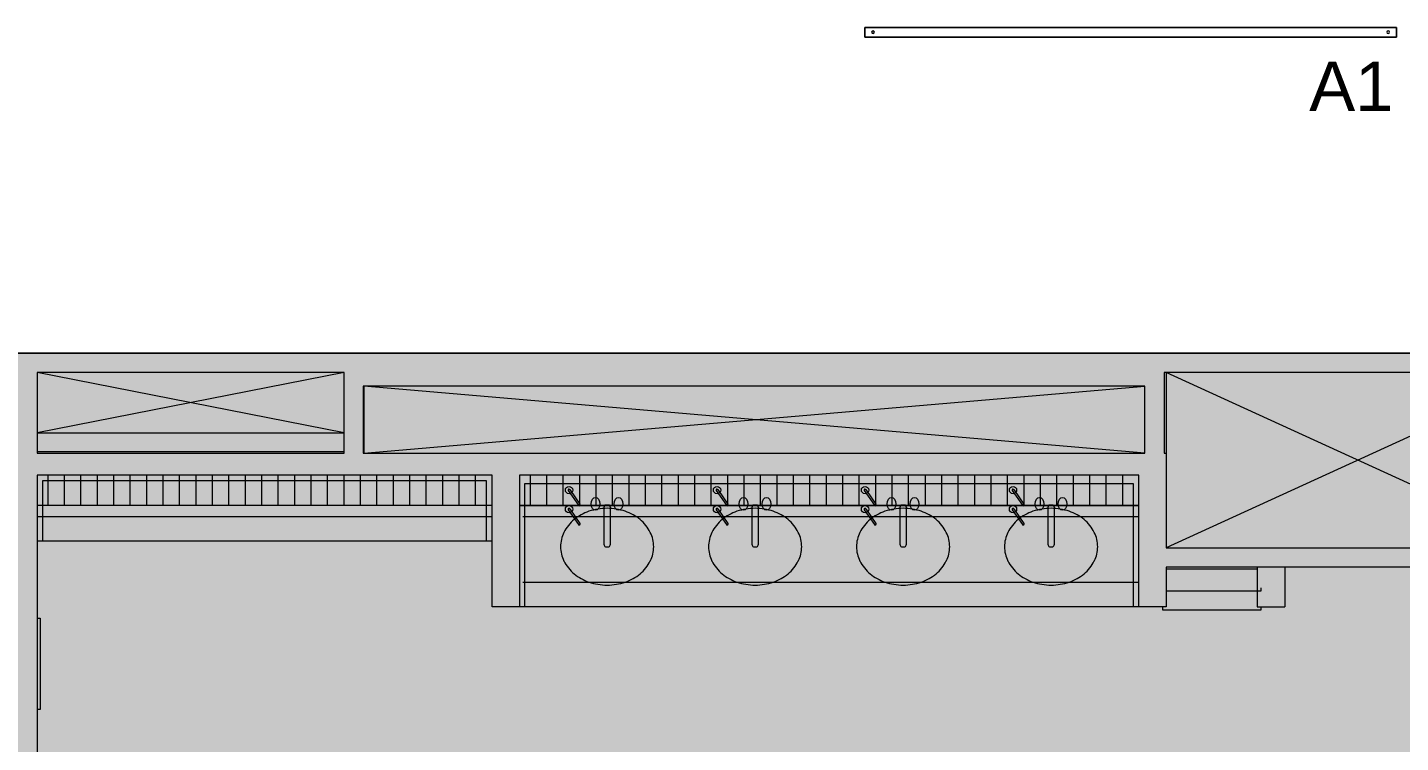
# Model space of a CAD drawing. Header units: inches. Extents: x 456 to 2535, y -5 to 2107.
# Drawn here: x 1040.2 to 1290.7, y 1167 to 1297.4 of the extents above; entities that cross this region are included whole.
import ezdxf

# ---------------------------------------------------------------- set-up
doc = ezdxf.new("R2010")
doc.units = ezdxf.units.IN
doc.header["$MEASUREMENT"] = 0
for name, color, linetype, lineweight in [('A-DETL', 90, 'Continuous', 9), ('A-DETL-GENF', 92, 'Continuous', 9), ('A-WALL', 113, 'Continuous', 13), ('A-WALL-PATT', 111, 'Continuous', 13), ('CORE', 7, 'Continuous', 9), ('E-LITE-EQPM', 33, 'Continuous', 9), ('E-LITE-EQPM-IDEN', 33, 'Continuous', 9), ('I-WALL', 2, 'Continuous', 13), ('Victor Bldg - 9th Floor_LINK_dwg', 8, 'Continuous', 9)]:
    doc.layers.add(name, color=color, linetype=linetype, lineweight=lineweight)
doc.styles.add('Arial', font='arial.ttf', dxfattribs={"height": 9})

# ---------------------------------------------------------------- blocks, each defined once
blk = doc.blocks.new('Victor Bldg - 9th Floor_LINK_dwg_AH13F-7798808-REFLECTED CEILING PLAN')
at = {"layer": 'CORE'}
for p, q in [((1146.29, 1210.31), (1145.72, 1210.31)), ((1145.42, 1209.86), (1145.42, 1203.17)), ((1146.59, 1203.17), (1146.59, 1209.86)), ((1145.72, 1202.72), (1146.29, 1202.72))]:
    blk.add_line(p, q, dxfattribs=at)
for centre in [(1143.88, 1210.53), (1148.08, 1210.53)]:
    blk.add_ellipse(centre, major_axis=(0, 1.17), ratio=0.666667, dxfattribs=at)
for centre, start_param, end_param in [((1145.72, 1209.86), 0, 1.570796), ((1146.29, 1209.86), 4.712389, 6.283185), ((1145.72, 1203.17), 1.570796, 3.141593), ((1146.29, 1203.17), 3.141593, 4.712389)]:
    blk.add_ellipse(centre, major_axis=(0, 0.45), ratio=0.666667, start_param=start_param, end_param=end_param, dxfattribs=at)
blk = doc.blocks.new('Victor Bldg - 9th Floor_LINK_dwg_AH13F-7798809-REFLECTED CEILING PLAN')
at = {"layer": 'CORE'}
for p, q in [((1173.29, 1210.31), (1172.72, 1210.31)), ((1172.42, 1209.86), (1172.42, 1203.17)), ((1173.59, 1203.17), (1173.59, 1209.86)), ((1172.72, 1202.72), (1173.29, 1202.72))]:
    blk.add_line(p, q, dxfattribs=at)
for centre in [(1170.88, 1210.53), (1175.08, 1210.53)]:
    blk.add_ellipse(centre, major_axis=(0, 1.17), ratio=0.666667, dxfattribs=at)
for centre, start_param, end_param in [((1172.72, 1209.86), 0, 1.570796), ((1173.29, 1209.86), 4.712389, 6.283185), ((1172.72, 1203.17), 1.570796, 3.141593), ((1173.29, 1203.17), 3.141593, 4.712389)]:
    blk.add_ellipse(centre, major_axis=(0, 0.45), ratio=0.666667, start_param=start_param, end_param=end_param, dxfattribs=at)
blk = doc.blocks.new('Victor Bldg - 9th Floor_LINK_dwg_AH13F-7798810-REFLECTED CEILING PLAN')
at = {"layer": 'CORE'}
for p, q in [((1227.29, 1210.31), (1226.72, 1210.31)), ((1226.42, 1209.86), (1226.42, 1203.17)), ((1227.59, 1203.17), (1227.59, 1209.86)), ((1226.72, 1202.72), (1227.29, 1202.72))]:
    blk.add_line(p, q, dxfattribs=at)
for centre in [(1224.88, 1210.53), (1229.08, 1210.53)]:
    blk.add_ellipse(centre, major_axis=(0, 1.17), ratio=0.666667, dxfattribs=at)
for centre, start_param, end_param in [((1226.72, 1209.86), 0, 1.570796), ((1227.29, 1209.86), 4.712389, 6.283185), ((1226.72, 1203.17), 1.570796, 3.141593), ((1227.29, 1203.17), 3.141593, 4.712389)]:
    blk.add_ellipse(centre, major_axis=(0, 0.45), ratio=0.666667, start_param=start_param, end_param=end_param, dxfattribs=at)
blk = doc.blocks.new('Victor Bldg - 9th Floor_LINK_dwg_AH13F-7798811-REFLECTED CEILING PLAN')
at = {"layer": 'CORE'}
for p, q in [((1200.29, 1210.31), (1199.72, 1210.31)), ((1199.42, 1209.86), (1199.42, 1203.17)), ((1200.59, 1203.17), (1200.59, 1209.86)), ((1199.72, 1202.72), (1200.29, 1202.72))]:
    blk.add_line(p, q, dxfattribs=at)
for centre in [(1197.88, 1210.53), (1202.08, 1210.53)]:
    blk.add_ellipse(centre, major_axis=(0, 1.17), ratio=0.666667, dxfattribs=at)
for centre, start_param, end_param in [((1199.72, 1209.86), 0, 1.570796), ((1200.29, 1209.86), 4.712389, 6.283185), ((1199.72, 1203.17), 1.570796, 3.141593), ((1200.29, 1203.17), 3.141593, 4.712389)]:
    blk.add_ellipse(centre, major_axis=(0, 0.45), ratio=0.666667, start_param=start_param, end_param=end_param, dxfattribs=at)
blk = doc.blocks.new('Victor Bldg - 9th Floor_LINK_dwg-6972240-REFLECTED CEILING PLAN')
at = {"layer": 'CORE'}
for p, q in [((1098, 1234.5), (1042, 1223.5)), ((1318, 1234.5), (1248, 1202.5)), ((1248, 1234.5), (1248, 1219.75)), ((1318, 1202.5), (1248, 1234.5)), ((1101.63, 1232), (1101.63, 1219.75)), ((1244.13, 1219.77), (1101.63, 1232)), ((1101.63, 1219.75), (1244.13, 1231.98)), ((1098, 1220), (1042, 1220)), ((1044, 1210.25), (1044, 1215.75)), ((1047, 1210.25), (1047, 1215.75)), ((1050, 1210.25), (1050, 1215.75)), ((1053, 1210.25), (1053, 1215.75)), ((1056, 1210.25), (1056, 1215.75)), ((1059, 1210.25), (1059, 1215.75)), ((1062, 1210.25), (1062, 1215.75)), ((1065, 1210.25), (1065, 1215.75)), ((1068, 1210.25), (1068, 1215.75)), ((1071, 1210.25), (1071, 1215.75)), ((1074, 1210.25), (1074, 1215.75)), ((1077, 1210.25), (1077, 1215.75)), ((1080, 1210.25), (1080, 1215.75)), ((1083, 1210.25), (1083, 1215.75)), ((1086, 1210.25), (1086, 1215.75)), ((1089, 1210.25), (1089, 1215.75)), ((1092, 1210.25), (1092, 1215.75)), ((1095, 1210.25), (1095, 1215.75)), ((1098, 1210.25), (1098, 1215.75)), ((1101, 1210.25), (1101, 1215.75)), ((1104, 1210.25), (1104, 1215.75)), ((1107, 1210.25), (1107, 1215.75)), ((1110, 1210.25), (1110, 1215.75)), ((1113, 1210.25), (1113, 1215.75)), ((1116, 1210.25), (1116, 1215.75)), ((1119, 1210.25), (1119, 1215.75)), ((1122, 1210.25), (1122, 1215.75)), ((1132, 1210.25), (1132, 1215.75)), ((1135, 1210.25), (1135, 1215.75)), ((1138, 1210.25), (1138, 1215.75)), ((1141, 1210.25), (1141, 1215.75)), ((1144, 1210.25), (1144, 1215.75)), ((1147, 1210.25), (1147, 1215.75)), ((1150, 1210.25), (1150, 1215.75)), ((1153, 1210.25), (1153, 1215.75)), ((1156, 1210.25), (1156, 1215.75)), ((1159, 1210.25), (1159, 1215.75)), ((1162, 1210.25), (1162, 1215.75)), ((1165, 1210.25), (1165, 1215.75)), ((1168, 1210.25), (1168, 1215.75)), ((1171, 1210.25), (1171, 1215.75)), ((1174, 1210.25), (1174, 1215.75)), ((1177, 1210.25), (1177, 1215.75)), ((1180, 1210.25), (1180, 1215.75)), ((1183, 1210.25), (1183, 1215.75)), ((1186, 1210.25), (1186, 1215.75)), ((1189, 1210.25), (1189, 1215.75)), ((1192, 1210.25), (1192, 1215.75)), ((1195, 1210.25), (1195, 1215.75)), ((1198, 1210.25), (1198, 1215.75)), ((1201, 1210.25), (1201, 1215.75)), ((1204.06, 1210.25), (1204.06, 1215.75)), ((1207.06, 1210.25), (1207.06, 1215.75)), ((1210.06, 1210.25), (1210.06, 1215.75)), ((1213.06, 1210.25), (1213.06, 1215.75)), ((1216.06, 1210.25), (1216.06, 1215.75)), ((1219.06, 1210.25), (1219.06, 1215.75)), ((1222.06, 1210.25), (1222.06, 1215.75)), ((1225.06, 1210.25), (1225.06, 1215.75)), ((1228.06, 1210.25), (1228.06, 1215.75)), ((1231.06, 1210.25), (1231.06, 1215.75)), ((1234.06, 1210.25), (1234.06, 1215.75)), ((1237.06, 1210.25), (1237.06, 1215.75)), ((1240.06, 1210.25), (1240.06, 1215.75)), ((1138.92, 1212.97), (1140.76, 1210.29)), ((1139.18, 1213.13), (1141.03, 1210.45)), ((1165.92, 1212.97), (1167.76, 1210.29)), ((1166.18, 1213.13), (1168.03, 1210.45)), ((1192.92, 1212.97), (1194.76, 1210.29)), ((1193.18, 1213.13), (1195.03, 1210.45)), ((1219.92, 1212.97), (1221.76, 1210.29)), ((1220.18, 1213.13), (1222.03, 1210.45)), ((1125, 1210.25), (1042, 1210.25)), ((1042, 1208.25), (1125, 1208.25)), ((1130.63, 1208.25), (1243, 1208.25)), ((1138.92, 1209.47), (1140.76, 1206.79)), ((1139.18, 1209.63), (1141.03, 1206.95)), ((1165.92, 1209.47), (1167.76, 1206.79)), ((1166.18, 1209.63), (1168.03, 1206.95)), ((1192.92, 1209.47), (1194.76, 1206.79)), ((1193.18, 1209.63), (1195.03, 1206.95)), ((1219.92, 1209.47), (1221.76, 1206.79)), ((1220.18, 1209.63), (1222.03, 1206.95)), ((1125, 1203.75), (1042, 1203.75)), ((1264.62, 1199), (1264.62, 1195.25)), ((1269.63, 1199), (1269.63, 1191.75)), ((1130.63, 1196.25), (1243, 1196.25)), ((1243, 1191.75), (1130, 1191.75))]:
    blk.add_line(p, q, dxfattribs=at)
at = {"layer": 'CORE', "flags": 128}
for points in [[(1042, 1223.5), (1098, 1223.5), (1042, 1234.5)], [(1124, 1203.75), (1124, 1214.75), (1043, 1214.75), (1043, 1203.75)], [(1131, 1191.75), (1131, 1214.25), (1242, 1214.25), (1242, 1191.75)], [(1248, 1198.69), (1264.62, 1198.69), (1264.62, 1191.75)], [(1264.62, 1199), (1264.62, 1191.75), (1269.63, 1191.75)], [(1248, 1194.69), (1265.31, 1194.69), (1265.31, 1195.25)], [(1247.31, 1191.75), (1247.31, 1191.19), (1265.31, 1191.19), (1265.31, 1191.75)], [(1042, 1189.69), (1042.56, 1189.69), (1042.56, 1173.07), (1042, 1173.07)]]:
    blk.add_lwpolyline(points, dxfattribs=at)
blk.add_lwpolyline([(1130, 1210.25), (1243, 1210.25)], close=True, dxfattribs=at)
at = {"layer": 'CORE'}
for centre in [(1139.05, 1213.05), (1166.05, 1213.05), (1193.05, 1213.05), (1220.05, 1213.05), (1139.05, 1209.55), (1166.05, 1209.55), (1193.05, 1209.55), (1220.05, 1209.55)]:
    blk.add_circle(centre, 0.667, dxfattribs=at)
for centre, radius, start, end in [((1139.05, 1213.05), 0.167, 11.6829, 236.8423), ((1166.05, 1213.05), 0.167, 11.6829, 236.8423), ((1193.05, 1213.05), 0.167, 11.6829, 236.8423), ((1220.05, 1213.05), 0.167, 11.6829, 236.8423), ((1140.9, 1210.36), 0.167, 192.1914, 57.3508), ((1167.9, 1210.36), 0.167, 192.1914, 57.3508), ((1194.9, 1210.36), 0.167, 192.1914, 57.3508), ((1221.9, 1210.36), 0.167, 192.1914, 57.3508), ((1144.61, 1202.07), 7.26, 129.4725, 153.2988), ((1139.05, 1209.55), 0.167, 11.6829, 236.8423), ((1145.45, 1201.04), 8.59, 108.8354, 129.4725), ((1146, 1199.43), 10.29, 90, 108.8354), ((1146, 1199.43), 10.29, 71.1646, 90), ((1146.55, 1201.04), 8.59, 50.5275, 71.1646), ((1147.39, 1202.07), 7.26, 26.7012, 50.5275), ((1171.61, 1202.07), 7.26, 129.4725, 153.2988), ((1166.05, 1209.55), 0.167, 11.6829, 236.8423), ((1172.45, 1201.04), 8.59, 108.8354, 129.4725), ((1173, 1199.43), 10.29, 90, 108.8354), ((1173, 1199.43), 10.29, 71.1646, 90), ((1173.55, 1201.04), 8.59, 50.5275, 71.1646), ((1174.39, 1202.07), 7.26, 26.7012, 50.5275), ((1198.61, 1202.07), 7.26, 129.4725, 153.2988), ((1193.05, 1209.55), 0.167, 11.6829, 236.8423), ((1199.45, 1201.04), 8.59, 108.8354, 129.4725), ((1200, 1199.43), 10.29, 90, 108.8354), ((1200, 1199.43), 10.29, 71.1646, 90), ((1200.55, 1201.04), 8.59, 50.5275, 71.1646), ((1201.39, 1202.07), 7.26, 26.7012, 50.5275), ((1225.61, 1202.07), 7.26, 129.4725, 153.2988), ((1220.05, 1209.55), 0.167, 11.6829, 236.8423), ((1226.45, 1201.04), 8.59, 108.8354, 129.4725), ((1227, 1199.43), 10.29, 90, 108.8354), ((1227, 1199.43), 10.29, 71.1646, 90), ((1227.55, 1201.04), 8.59, 50.5275, 71.1646), ((1228.39, 1202.07), 7.26, 26.7012, 50.5275), ((1143.3, 1202.72), 5.8, 153.2988, 180), ((1140.9, 1206.86), 0.167, 192.1914, 57.3508), ((1148.7, 1202.72), 5.8, 0, 26.7012), ((1170.3, 1202.72), 5.8, 153.2988, 180), ((1167.9, 1206.86), 0.167, 192.1914, 57.3508), ((1175.7, 1202.72), 5.8, 0, 26.7012), ((1197.3, 1202.72), 5.8, 153.2988, 180), ((1194.9, 1206.86), 0.167, 192.1914, 57.3508), ((1202.7, 1202.72), 5.8, 0, 26.7012), ((1224.3, 1202.72), 5.8, 153.2988, 180), ((1221.9, 1206.86), 0.167, 192.1914, 57.3508), ((1229.7, 1202.72), 5.8, 0, 26.7012), ((1143.3, 1202.72), 5.8, 180, 206.7012), ((1148.7, 1202.72), 5.8, 333.2988, 0), ((1170.3, 1202.72), 5.8, 180, 206.7012), ((1175.7, 1202.72), 5.8, 333.2988, 0), ((1197.3, 1202.72), 5.8, 180, 206.7012), ((1202.7, 1202.72), 5.8, 333.2988, 0), ((1224.3, 1202.72), 5.8, 180, 206.7012), ((1229.7, 1202.72), 5.8, 333.2988, 0), ((1144.61, 1203.38), 7.26, 206.7012, 230.5275), ((1147.39, 1203.38), 7.26, 309.4725, 333.2988), ((1171.61, 1203.38), 7.26, 206.7012, 230.5275), ((1174.39, 1203.38), 7.26, 309.4725, 333.2988), ((1198.61, 1203.38), 7.26, 206.7012, 230.5275), ((1201.39, 1203.38), 7.26, 309.4725, 333.2988), ((1225.61, 1203.38), 7.26, 206.7012, 230.5275), ((1228.39, 1203.38), 7.26, 309.4725, 333.2988), ((1145.45, 1204.4), 8.59, 230.5275, 251.1646), ((1146.55, 1204.4), 8.59, 288.8354, 309.4725), ((1172.45, 1204.4), 8.59, 230.5275, 251.1646), ((1173.55, 1204.4), 8.59, 288.8354, 309.4725), ((1199.45, 1204.4), 8.59, 230.5275, 251.1646), ((1200.55, 1204.4), 8.59, 288.8354, 309.4725), ((1226.45, 1204.4), 8.59, 230.5275, 251.1646), ((1227.55, 1204.4), 8.59, 288.8354, 309.4725), ((1146, 1206.02), 10.29, 251.1646, 270), ((1146, 1206.02), 10.29, 270, 288.8354), ((1173, 1206.02), 10.29, 251.1646, 270), ((1173, 1206.02), 10.29, 270, 288.8354), ((1200, 1206.02), 10.29, 251.1646, 270), ((1200, 1206.02), 10.29, 270, 288.8354), ((1227, 1206.02), 10.29, 251.1646, 270), ((1227, 1206.02), 10.29, 270, 288.8354)]:
    blk.add_arc(centre, radius, start, end, dxfattribs=at)
for name in ['Victor Bldg - 9th Floor_LINK_dwg_AH13F-7798808-REFLECTED CEILING PLAN', 'Victor Bldg - 9th Floor_LINK_dwg_AH13F-7798809-REFLECTED CEILING PLAN', 'Victor Bldg - 9th Floor_LINK_dwg_AH13F-7798811-REFLECTED CEILING PLAN', 'Victor Bldg - 9th Floor_LINK_dwg_AH13F-7798810-REFLECTED CEILING PLAN']:
    blk.add_blockref(name, (0, 0))
blk = doc.blocks.new('L-Pendant-Axis-Sculpt-Direct_Indirect - SCDI-F-8-4584194-REFLECTED CEILING PLAN')
at = {"layer": 'A-DETL-GENF'}
for p, q in [((-48.5, -0.875), (-48.5, 0.875)), ((-48.5, 0.875), (48.5, 0.875)), ((48.5, 0.875), (-48.5, 0.875)), ((-48.5, 0.875), (-48.5, -0.875)), ((48.5, 0.875), (48.5, -0.875)), ((48.5, -0.875), (48.5, 0.875)), ((48.5, -0.875), (-48.5, -0.875)), ((-48.5, -0.875), (48.5, -0.875))]:
    blk.add_line(p, q, dxfattribs=at)
for centre in [(-47, 0), (47, 0)]:
    blk.add_circle(centre, 0.25, dxfattribs=at)

msp = doc.modelspace()

# ---------------------------------------------------------------- hatches: boundary and pattern name
at = {"layer": 'A-DETL-GENF'}
h = msp.add_hatch(color=9, dxfattribs=at)
h.paths.add_polyline_path([(1250.37, 813.06), (1286.62, 813.06), (1286.62, 814.75), (1286.12, 814.75), (1286.12, 816.25), (1286.62, 816.25), (1286.62, 817.75), (1288.12, 817.75), (1288.12, 817), (1290.75, 817), (1290.75, 911), (1058.5, 911), (1058.5, 817), (1248.87, 817), (1248.87, 817.75), (1250.37, 817.75), (1250.37, 816.25), (1250.87, 816.25), (1250.87, 814.75), (1250.37, 814.75)], flags=0)
h.paths.add_polyline_path([(1004.37, 813.06), (1040.62, 813.06), (1040.62, 813.75), (1040.12, 813.75), (1040.12, 815.25), (1040.62, 815.25), (1040.62, 818.38), (1042.12, 818.38), (1042.12, 817.63), (1052.5, 817.63), (1052.5, 912.5), (993, 912.5), (993, 916), (993.12, 916), (993.12, 951.5), (990.5, 951.5), (990.5, 950.75), (989, 950.75), (989, 955.25), (988.5, 955.25), (988.5, 956.75), (989, 956.75), (989, 958.25), (990.5, 958.25), (990.5, 957.5), (993.12, 957.5), (993.12, 1017.13), (996.62, 1017.13), (996.62, 1017), (1016.5, 1017), (1016.5, 1037.5), (1036, 1037.5), (1036, 1234.5), (867.38, 1234.5), (867.38, 957.5), (951.25, 957.5), (951.25, 958.25), (952.75, 958.25), (952.75, 956.75), (953.25, 956.75), (953.25, 955.25), (952.75, 955.25), (952.75, 950.75), (951.25, 950.75), (951.25, 951.5), (907.38, 951.5), (907.38, 817.63), (1002.87, 817.63), (1002.87, 818.38), (1004.37, 818.38), (1004.37, 815.25), (1004.87, 815.25), (1004.87, 813.75), (1004.37, 813.75)], flags=0)
h.paths.add_polyline_path([(1294.25, 817), (1295.88, 817), (1295.88, 853), (1294.25, 853), (1294.25, 817.93)], flags=0)
h.paths.add_polyline_path([(1299.38, 817), (1321.5, 817), (1321.5, 865.13), (1299.38, 865.13), (1299.38, 817.5)], flags=0)
h.paths.add_polyline_path([(1637, 818), (1730.63, 818), (1730.63, 1147.5), (1737.13, 1147.5), (1737.13, 1146.5), (1767.13, 1146.5), (1767.13, 1192.06), (1766.38, 1192.06), (1766.38, 1193.56), (1770.88, 1193.56), (1770.88, 1194.06), (1772.38, 1194.06), (1772.38, 1193.56), (1773.13, 1193.56), (1773.13, 1229.81), (1772.38, 1229.81), (1772.38, 1229.31), (1770.88, 1229.31), (1770.88, 1229.81), (1766.38, 1229.81), (1766.38, 1231.31), (1767.13, 1231.31), (1767.13, 1233.38), (1636.5, 1233.38), (1636.5, 1147.5), (1637, 1147.5), (1637, 1106.5), (1630.5, 1106.5), (1630.5, 1064.5), (1637, 1064.5), (1637, 1001.5), (1630.5, 1001.5), (1630.5, 959.5), (1637, 959.5), (1637, 897.5), (1630.5, 897.5), (1630.5, 855.5), (1637, 855.5), (1637, 820.09)], flags=0)
h.paths.add_polyline_path([(1737.13, 818), (1947.62, 818), (1947.62, 994.5), (1842, 994.5), (1842, 1002.5), (1843.49, 1002.5), (1843.49, 1138.5), (1842, 1138.5), (1842, 1141.5), (1814.75, 1141.5), (1814.75, 1140.75), (1813.25, 1140.75), (1813.25, 1142.25), (1812.75, 1142.25), (1812.75, 1143.75), (1813.25, 1143.75), (1813.25, 1146.5), (1777, 1146.5), (1777, 1143.75), (1777.5, 1143.75), (1777.5, 1142.25), (1777, 1142.25), (1777, 1140.75), (1775.5, 1140.75), (1775.5, 1141.5), (1737.13, 1141.5), (1737.13, 818.35)], flags=0)
h.paths.add_polyline_path([(1977, 818), (1977, 994.5), (1953, 994.5), (1953, 818)], flags=0)
h.paths.add_polyline_path([(1483.9, 826.5), (1485, 826.5), (1485, 855.5), (1491.5, 855.5), (1491.5, 897.5), (1485, 897.5), (1485, 959.5), (1491.5, 959.5), (1491.5, 1001.5), (1485, 1001.5), (1485, 1064.5), (1491.5, 1064.5), (1491.5, 1106.5), (1485, 1106.5), (1485, 1138.5), (1391, 1138.5), (1391, 826.5)], flags=0)
h.paths.add_polyline_path([(1294.25, 856.5), (1295.88, 856.5), (1295.88, 865.13), (1294.25, 865.13)], flags=0)
h.paths.add_polyline_path([(1312.5, 868.63), (1318, 868.63), (1318, 912), (1294.25, 912), (1294.25, 868.63), (1303.96, 868.63)], flags=0)
h.paths.add_polyline_path([(1291.79, 915.5), (1318, 915.5), (1318, 924.12), (1261, 924.12), (1261, 915.5), (1290.75, 915.5)], flags=0)
h.paths.add_polyline_path([(1238.74, 915.5), (1257.5, 915.5), (1257.5, 957), (1213, 957), (1213, 915.5)], flags=0)
h.paths.add_polyline_path([(1108.31, 915.5), (1208, 915.5), (1208, 932.5), (1047.22, 932.5), (1047.22, 916), (1052.5, 916), (1052.5, 915.5), (1058.5, 915.5)], flags=0)
h.paths.add_polyline_path([(996.62, 916), (1023.22, 916), (1023.22, 936.5), (1026.38, 936.5), (1026.38, 1013.5), (996.62, 1013.5), (996.62, 919.8)], flags=0)
h.paths.add_polyline_path([(1303.96, 927.62), (1317.25, 927.62), (1317.25, 928.75), (1318.75, 928.75), (1318.75, 929.25), (1320.25, 929.25), (1320.25, 928.75), (1321.5, 928.75), (1321.5, 965), (1320.25, 965), (1320.25, 964.5), (1318.75, 964.5), (1318.75, 965), (1317.25, 965), (1317.25, 966.5), (1318, 966.5), (1318, 1004.12), (1261, 1004.12), (1261, 1009.12), (1281.5, 1009.12), (1281.5, 1066.12), (1042, 1066.12), (1042, 936.5), (1208, 936.5), (1208, 960.5), (1261, 960.5), (1261, 927.62), (1294.25, 927.62)], flags=0)
h.paths.add_polyline_path([(1029.88, 936.5), (1038.5, 936.5), (1038.5, 1013.5), (1029.88, 1013.5), (1029.88, 951.5)], flags=0)
h.paths.add_polyline_path([(862, 957.5), (862, 1234.5), (838, 1234.5), (838, 1037.5), (853, 1037.5), (853, 1013.5), (838, 1013.5), (838, 957.5)], flags=0)
h.paths.add_polyline_path([(1895.55, 1000.5), (1968.5, 1000.5), (1968.5, 1018.5), (1980, 1018.5), (1980, 1212.5), (1968.5, 1212.5), (1968.5, 1232.5), (1885.86, 1232.5), (1885.86, 1230.87), (1886.61, 1230.87), (1886.61, 1229.37), (1885.11, 1229.37), (1885.11, 1228.87), (1883.61, 1228.87), (1883.61, 1229.37), (1880.43, 1229.37), (1880.43, 1193.38), (1876.13, 1193.38), (1876.13, 1157.5), (1880.36, 1157.5), (1880.36, 1191.62), (1879.61, 1191.62), (1879.61, 1193.12), (1883.61, 1193.12), (1883.61, 1193.62), (1885.11, 1193.62), (1885.11, 1193.12), (1886.61, 1193.12), (1886.61, 1191.62), (1885.86, 1191.62), (1885.86, 1000.5)], flags=0)
h.paths.add_polyline_path([(1876.13, 1002.5), (1876.99, 1002.5), (1876.99, 1138.5), (1848.49, 1138.5), (1848.49, 1002.5)], flags=0)
h.paths.add_polyline_path([(1361.88, 1008.5), (1361.88, 1009.87), (1363.38, 1009.87), (1363.38, 1009.12), (1381.5, 1009.12), (1381.5, 1143.5), (1285, 1143.5), (1285, 1009.12), (1324.13, 1009.12), (1324.13, 1009.87), (1325.63, 1009.87), (1325.63, 1008.5), (1361.38, 1008.5)], flags=0)
h.paths.add_polyline_path([(1281.5, 1070.12), (1281.5, 1080.12), (1042, 1080.12), (1042, 1070.12), (1280.95, 1070.12)], flags=0)
h.paths.add_polyline_path([(1125, 1084.12), (1281.5, 1084.12), (1281.5, 1147), (1318, 1147), (1318, 1149.62), (1317.25, 1149.62), (1317.25, 1151.13), (1319.25, 1151.13), (1319.25, 1151.63), (1320.75, 1151.63), (1320.75, 1151.13), (1322.25, 1151.13), (1322.25, 1149.62), (1321.5, 1149.62), (1321.5, 1147), (1381.5, 1147), (1381.5, 1234.5), (1378.88, 1234.5), (1378.88, 1233.75), (1377.38, 1233.75), (1377.38, 1235.25), (1376.88, 1235.25), (1376.88, 1236.75), (1377.38, 1236.75), (1377.38, 1238), (1341.13, 1238), (1341.13, 1236.75), (1341.63, 1236.75), (1341.63, 1235.25), (1341.13, 1235.25), (1341.13, 1233.75), (1339.63, 1233.75), (1339.63, 1234.5), (1321.5, 1234.5), (1321.5, 1188.88), (1322.25, 1188.88), (1322.25, 1187.38), (1320.75, 1187.38), (1320.75, 1186.88), (1319.25, 1186.88), (1319.25, 1187.38), (1317.25, 1187.38), (1317.25, 1188.88), (1318, 1188.88), (1318, 1199), (1248, 1199), (1248, 1191.75), (1243, 1191.75), (1243, 1215.75), (1130, 1215.75), (1130, 1191.75), (1125, 1191.75), (1125, 1215.75), (1042, 1215.75), (1042, 1084.12), (1101.5, 1084.12)], flags=0)
h.paths.add_polyline_path([(1710.5, 1141), (1657.5, 1141), (1657.5, 1147.5), (1710.5, 1147.5), (1710.5, 1141.5)], flags=0)
h.paths.add_polyline_path([(1848.49, 1146.5), (1880.36, 1146.5), (1880.36, 1154), (1828.63, 1154), (1828.63, 1146.5), (1843.49, 1146.5)], flags=0)
h.paths.add_polyline_path([(1485, 1152), (1485, 1153.5), (1391, 1153.5), (1391, 1152), (1484.16, 1152)], flags=0)
h.paths.add_polyline_path([(1491.5, 1153.5), (1491.69, 1153.5), (1491.69, 1238), (1491.5, 1238), (1491.5, 1159.5)], flags=0)
h.paths.add_polyline_path([(1488.38, 1165.5), (1488.38, 1234.5), (1452.88, 1234.5), (1452.88, 1233.75), (1451.38, 1233.75), (1451.38, 1235.25), (1450.88, 1235.25), (1450.88, 1236.75), (1451.38, 1236.75), (1451.38, 1238), (1415.13, 1238), (1415.13, 1236.75), (1415.63, 1236.75), (1415.63, 1235.25), (1415.13, 1235.25), (1415.13, 1233.75), (1413.62, 1233.75), (1413.62, 1234.5), (1385, 1234.5), (1385, 1165.5), (1485, 1165.5)], flags=0)
h.paths.add_polyline_path([(1260.84, 1202.5), (1318, 1202.5), (1318, 1234.5), (1247.63, 1234.5), (1247.63, 1219.75), (1248, 1219.75), (1248, 1202.5), (1249.24, 1202.5)], flags=0)
h.paths.add_polyline_path([(1098, 1219.75), (1098, 1234.5), (1042, 1234.5), (1042, 1219.75)], flags=0)
h.paths.add_polyline_path([(1244.13, 1219.75), (1244.13, 1232), (1101.5, 1232), (1101.5, 1219.75), (1243, 1219.75)], flags=0)
at = {"layer": 'A-WALL-PATT', "lineweight": 9}
for points in [[(1042, 1234.5), (1099.75, 1234.5), (1099.75, 1238), (838, 1238), (838, 1234.5), (1036, 1234.5)], [(1245.88, 1232), (1245.88, 1238), (1099.75, 1238), (1099.75, 1232), (1244.13, 1232)], [(1038.5, 1013.5), (1042, 1013.5), (1042, 1234.5), (1036, 1234.5), (1036, 1013.5)], [(1098, 1219.75), (1101.5, 1219.75), (1101.5, 1232), (1099.75, 1232), (1099.75, 1234.5), (1098, 1234.5), (1098, 1232)], [(1247.63, 1219.75), (1247.63, 1234.5), (1245.88, 1234.5), (1245.88, 1232), (1244.13, 1232), (1244.13, 1219.75), (1245.88, 1219.75)], [(1248, 1215.75), (1248, 1219.75), (1042, 1219.75), (1042, 1215.75), (1247.63, 1215.75)], [(1130, 1191.75), (1130, 1215.75), (1125, 1215.75), (1125, 1191.75)], [(1248, 1191.75), (1248, 1215.75), (1243, 1215.75), (1243, 1191.75), (1245.88, 1191.75)], [(1318, 1199), (1318, 1202.5), (1248, 1202.5), (1248, 1199), (1303.96, 1199)]]:
    msp.add_hatch(color=7, dxfattribs=at).paths.add_polyline_path(points, flags=0)
h = msp.add_hatch(color=7, dxfattribs=at)
h.paths.add_polyline_path([(1452.5, 1234.5), (1488.38, 1234.5), (1488.38, 1238), (1452.5, 1238)], flags=0)
h.paths.add_polyline_path([(1378.5, 1234.5), (1414, 1234.5), (1414, 1238), (1378.5, 1238)], flags=0)
h.paths.add_polyline_path([(1321.5, 1234.5), (1340, 1234.5), (1340, 1238), (1245.88, 1238), (1245.88, 1234.5), (1321.28, 1234.5)], flags=0)

# ---------------------------------------------------------------- linework, layer by layer
at = {"layer": 'A-DETL'}
msp.add_line((1491.69, 1238), (829, 1238), dxfattribs=at)
at = {"layer": 'A-WALL', "color": 8, "lineweight": 20}
for p, q in [((1099.75, 1238), (1245.88, 1238)), ((1042, 1234.5), (1042, 1219.75)), ((1244.13, 1232), (1101.5, 1232)), ((1042, 1219.75), (1098, 1219.75)), ((1101.5, 1219.75), (1244.13, 1219.75)), ((1247.63, 1219.75), (1248, 1219.75)), ((1248, 1219.75), (1248, 1215.75)), ((1042, 1215.75), (1042, 1084.12)), ((1125, 1215.75), (1042, 1215.75)), ((1243, 1215.75), (1130, 1215.75))]:
    msp.add_line(p, q, dxfattribs=at)
at = {"layer": 'I-WALL', "color": 8, "lineweight": 20}
for p, q in [((838, 1238), (1099.75, 1238)), ((1245.88, 1238), (1340, 1238)), ((1098, 1234.5), (1042, 1234.5)), ((1098, 1219.75), (1098, 1234.5)), ((1318, 1234.5), (1247.63, 1234.5)), ((1247.63, 1234.5), (1247.63, 1219.75)), ((1101.5, 1232), (1101.5, 1219.75)), ((1244.13, 1219.75), (1244.13, 1232)), ((1125, 1191.75), (1125, 1215.75)), ((1130, 1215.75), (1130, 1191.75)), ((1243, 1191.75), (1243, 1215.75)), ((1248, 1215.75), (1248, 1202.5)), ((1248, 1202.5), (1318, 1202.5)), ((1318, 1199), (1248, 1199)), ((1248, 1199), (1248, 1191.75)), ((1130, 1191.75), (1125, 1191.75)), ((1248, 1191.75), (1243, 1191.75))]:
    msp.add_line(p, q, dxfattribs=at)

# ---------------------------------------------------------------- block references
at = {"layer": 'E-LITE-EQPM', "extrusion": (0, 0, -1)}
msp.add_blockref('L-Pendant-Axis-Sculpt-Direct_Indirect - SCDI-F-8-4584194-REFLECTED CEILING PLAN', (-1241.51, 1296.5), dxfattribs=at)
at = {"layer": 'Victor Bldg - 9th Floor_LINK_dwg', "color": 7}
msp.add_blockref('Victor Bldg - 9th Floor_LINK_dwg-6972240-REFLECTED CEILING PLAN', (0, 0), dxfattribs=at)

# ---------------------------------------------------------------- texts
at = {"layer": 'E-LITE-EQPM-IDEN', "insert": (1274.09, 1291.17), "char_height": 9, "width": 18.786, "attachment_point": 1, "style": 'Arial'}
msp.add_mtext('A1', dxfattribs=at)

doc.saveas('drawing.dxf')
